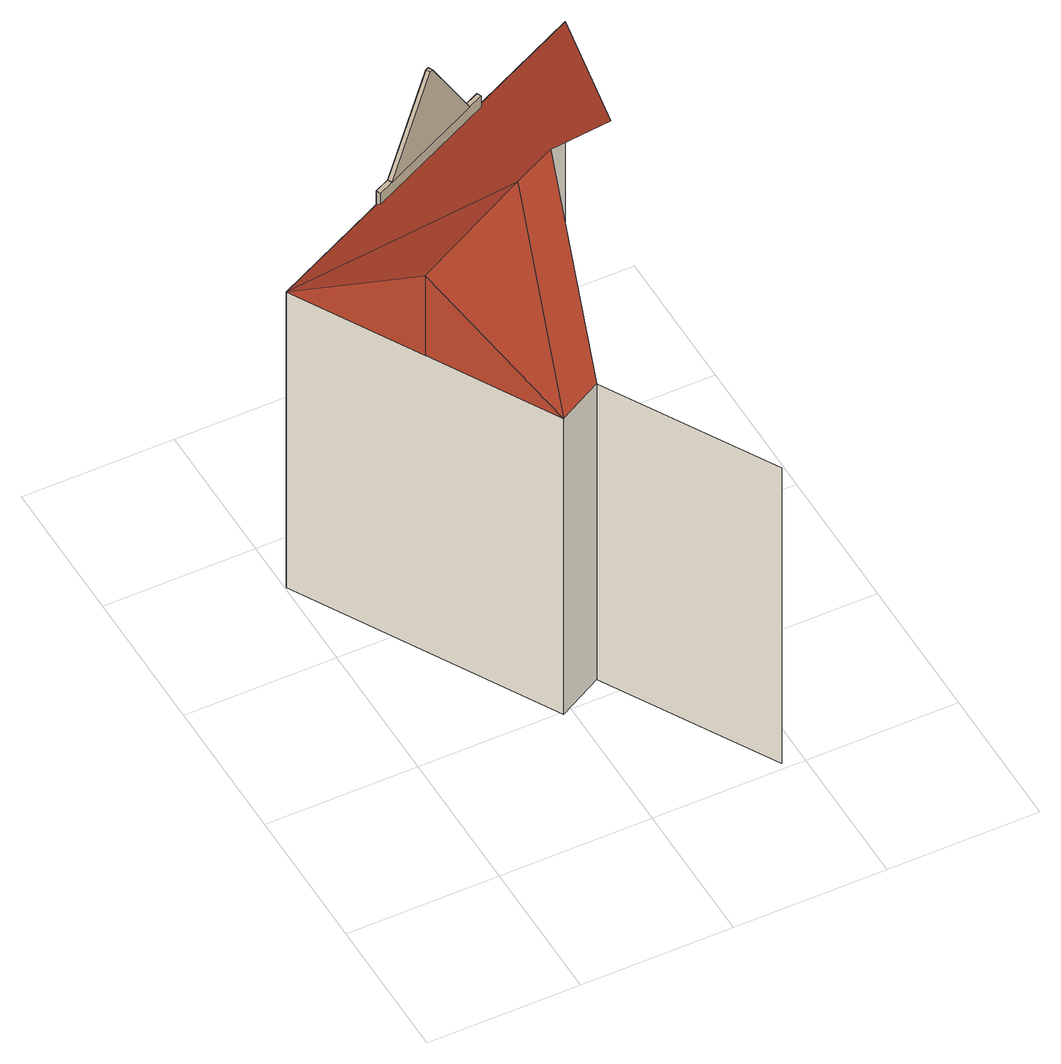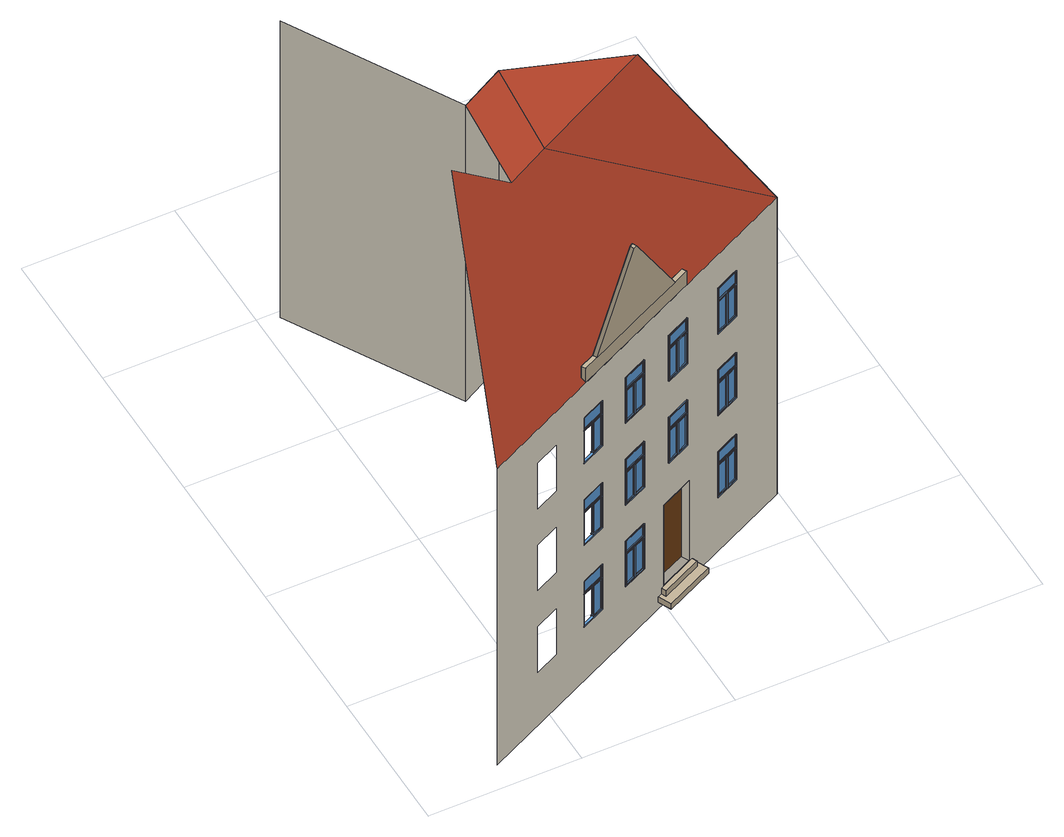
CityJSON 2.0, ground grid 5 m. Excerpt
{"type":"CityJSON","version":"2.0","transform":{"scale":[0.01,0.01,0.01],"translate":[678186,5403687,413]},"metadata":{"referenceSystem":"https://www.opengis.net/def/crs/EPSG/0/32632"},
"CityObjects":{
"building1":{"type":"Building","attributes":{"measuredHeight":16.21},"children":["building1-1","building1-2","building1-3"],"geometry":[{"type":"MultiSurface","lod":"3","boundaries":[[[0,1,2]],[[3,4,1,0,5]],[[2,1,4]],[[2,6,0]],[[7,8,9,10]],[[11,12,13,14]],[[15,16,17,18]],[[19,7,8,20]],[[21,11,12,22]],[[23,15,16,24]],[[25,26,27,28]],[[29,30,31,32]],[[33,34,35,36]],[[37,38,39,40]],[[41,42,43,44]],[[45,46,47,48]],[[26,25,49,50]],[[30,29,51,52]],[[34,33,53,54]],[[55,56,50,49]],[[57,58,52,51]],[[59,60,54,53]],[[61,62,63,64]],[[65,66,67,68]],[[69,70,71,72]],[[73,74,75,76]],[[77,78,79,80]],[[81,82,83,84]],[[38,85,86,39]],[[42,87,88,43]],[[46,89,90,47]],[[63,91,92,64],[93,94,95,96]],[[67,97,98,68],[99,100,101,102]],[[71,103,104,72],[105,106,107,108]],[[62,109,91,63]],[[66,110,97,67]],[[70,111,103,71]],[[112,113,114,115]],[[116,117,118,119]],[[120,121,122,123]],[[94,93,114,115]],[[100,99,118,119]],[[106,105,122,123]],[[124,37,40,125]],[[126,41,44,127]],[[128,45,48,129]],[[85,38,37,124],[112,113,114,115]],[[87,42,41,126],[116,117,118,119]],[[89,46,45,128],[120,121,122,123]],[[130,61,64,92]],[[131,65,68,98]],[[132,69,72,104]],[[133,134,19,7],[39,86,135,136,137,138,125,40]],[[10,139,133,7],[27,140,141,28]],[[142,143,21,11],[43,88,144,145,146,147,127,44]],[[14,148,142,11],[31,149,150,32]],[[151,152,23,15],[47,90,153,154,155,156,129,48]],[[18,157,151,15],[35,158,159,36]],[[133,160,8,7]],[[20,161,134,19]],[[142,162,12,11]],[[22,163,143,21]],[[151,164,16,15]],[[24,165,152,23]],[[26,166,140,27]],[[30,167,149,31]],[[34,168,158,35]],[[25,169,166,26],[76,73,170,171]],[[29,172,167,30],[80,77,173,174]],[[33,175,168,34],[84,81,176,177]],[[160,161,20,8],[178,109,62,61,130,179,180,181]],[[8,160,182,9],[56,55,183,184]],[[162,163,22,12],[185,110,66,65,131,186,187,188]],[[12,162,189,13],[58,57,190,191]],[[164,165,24,16],[192,111,70,69,132,193,194,195]],[[16,164,196,17],[60,59,197,198]],[[25,169,183,49]],[[29,172,190,51]],[[33,175,197,53]],[[171,170,73,76]],[[174,173,77,80]],[[177,176,81,84]],[[49,183,184,50],[75,74,199,200]],[[51,190,191,52],[79,78,201,202]],[[53,197,198,54],[83,82,203,204]],[[170,199,74,73]],[[173,201,78,77]],[[176,203,82,81]],[[49,183,55]],[[51,190,57]],[[53,197,59]],[[95,94,115,112]],[[101,100,119,116]],[[107,106,123,120]],[[200,199,74,75]],[[202,201,78,79]],[[204,203,82,83]],[[85,124,125,86]],[[87,126,127,88]],[[89,128,129,90]],[[130,92,91,109]],[[131,98,97,110]],[[132,104,103,111]],[[138,135,86,125]],[[147,144,88,127]],[[156,153,90,129]],[[109,178,179,130]],[[110,185,186,131]],[[111,192,193,132]],[[205,206,135,138]],[[207,208,144,147]],[[209,210,153,156]],[[178,211,212,179]],[[185,213,214,186]],[[192,215,216,193]],[[4,6,2]],[[217,218,219,220]],[[221,222,223,224]],[[225,226,227,228]],[[76,75,200,171]],[[80,79,202,174]],[[84,83,204,177]],[[169,25,28,141]],[[172,29,32,150]],[[175,33,36,159]],[[166,26,50,184]],[[167,30,52,191]],[[168,34,54,198]],[[10,9,182,139]],[[14,13,189,148]],[[18,17,196,157]],[[50,56,184]],[[52,58,191]],[[54,60,198]],[[206,229,136,135]],[[208,230,145,144]],[[210,231,154,153]],[[232,229,206,205],[233,234,220,219]],[[235,230,208,207],[236,237,224,223]],[[238,231,210,209],[239,240,228,227]],[[241,242,212,211],[218,243,244,217]],[[245,246,214,213],[222,247,248,221]],[[249,250,216,215],[226,251,252,225]],[[178,181,241,211]],[[185,188,245,213]],[[192,195,249,215]],[[219,233,234,220]],[[223,236,237,224]],[[227,239,240,228]],[[218,243,233,219]],[[222,247,236,223]],[[226,251,239,227]],[[244,217,220,234]],[[248,221,224,237]],[[252,225,228,240]],[[232,205,138,137]],[[235,207,147,146]],[[238,209,156,155]],[[180,179,212,242]],[[187,186,214,246]],[[194,193,216,250]],[[243,244,234,233]],[[247,248,237,236]],[[251,252,240,239]],[[171,200,199,170]],[[174,202,201,173]],[[177,204,203,176]],[[253,254,4,3]],[[229,232,137,136]],[[230,235,146,145]],[[231,238,155,154]],[[166,169,141,140]],[[167,172,150,149]],[[168,175,159,158]],[[181,180,242,241]],[[188,187,246,245]],[[195,194,250,249]],[[169,166,184,183]],[[172,167,191,190]],[[175,168,198,197]],[[139,182,160,133]],[[148,189,162,142]],[[157,196,164,151]],[[133,134,161,160]],[[142,143,163,162]],[[151,152,165,164]],[[255,256,257,258]],[[259,260,261,262]],[[263,264,265,266]],[[267,259,260,268]],[[269,263,264,270]],[[271,272,273,274]],[[275,276,277,278]],[[279,280,281,282]],[[283,284,285,286]],[[287,288,254,253]],[[272,271,289,290]],[[276,275,291,292]],[[293,294,290,289]],[[295,296,292,291]],[[297,298,299,300]],[[301,302,303,304]],[[305,306,307,308]],[[309,310,311,312]],[[280,313,314,281]],[[284,315,316,285]],[[299,317,318,300],[319,320,321,322]],[[303,323,324,304],[325,326,327,328]],[[298,329,317,299]],[[302,330,323,303]],[[331,6,4,254]],[[332,333,334,335]],[[336,337,338,339]],[[320,319,334,335]],[[326,325,338,339]],[[340,279,282,341]],[[342,283,286,343]],[[313,280,279,340],[332,333,334,335]],[[315,284,283,342],[336,337,338,339]],[[344,297,300,318]],[[345,301,304,324]],[[346,347,267,259],[281,314,348,349,350,351,341,282]],[[262,352,346,259],[273,353,354,274]],[[355,356,269,263],[285,316,357,358,359,360,343,286]],[[266,361,355,263],[277,362,363,278]],[[268,364,347,267]],[[270,365,356,269]],[[346,366,260,259]],[[355,367,264,263]],[[272,368,353,273]],[[276,369,362,277]],[[271,370,368,272],[308,305,371,372]],[[275,373,369,276],[312,309,374,375]],[[366,364,268,260],[376,329,298,297,344,377,378,379]],[[260,366,380,261],[294,293,381,382]],[[367,365,270,264],[383,330,302,301,345,384,385,386]],[[264,367,387,265],[296,295,388,389]],[[271,370,390,289]],[[275,373,391,291]],[[372,371,305,308]],[[375,374,309,312]],[[289,390,392,290],[307,306,393,394]],[[291,391,395,292],[311,310,396,397]],[[371,393,306,305]],[[374,396,310,309]],[[289,390,381,293]],[[291,391,388,295]],[[321,320,335,332]],[[327,326,339,336]],[[394,393,306,307]],[[397,396,310,311]],[[398,399,256,255]],[[313,340,341,314]],[[315,342,343,316]],[[344,318,317,329]],[[345,324,323,330]],[[351,348,314,341]],[[360,357,316,343]],[[400,401,257,402]],[[329,376,377,344]],[[330,383,384,345]],[[403,404,405,406]],[[407,408,348,351]],[[409,410,357,360]],[[376,411,412,377]],[[383,413,414,384]],[[415,416,417,418]],[[419,420,421,422]],[[308,307,394,372]],[[312,311,397,375]],[[370,271,274,354]],[[373,275,278,363]],[[368,272,290,392]],[[369,276,292,395]],[[262,261,380,352]],[[266,265,387,361]],[[392,290,294,382]],[[395,292,296,389]],[[408,423,349,348]],[[410,424,358,357]],[[425,423,408,407],[426,427,418,417]],[[428,424,410,409],[429,430,422,421]],[[431,432,412,411],[416,433,434,415]],[[435,436,414,413],[420,437,438,419]],[[376,379,431,411]],[[383,386,435,413]],[[417,426,427,418]],[[421,429,430,422]],[[416,433,426,417]],[[420,437,429,421]],[[258,257,401,439]],[[400,402,256,399],[406,405,404,403]],[[434,415,418,427]],[[438,419,422,430]],[[425,407,351,350]],[[428,409,360,359]],[[378,377,412,432]],[[385,384,414,436]],[[433,434,427,426]],[[437,438,430,429]],[[372,394,393,371]],[[375,397,396,374]],[[423,425,350,349]],[[424,428,359,358]],[[368,370,354,353]],[[369,373,363,362]],[[379,378,432,431]],[[386,385,436,435]],[[370,368,392,390]],[[373,369,395,391]],[[390,392,382,381]],[[391,395,389,388]],[[352,380,366,346]],[[361,387,367,355]],[[346,347,364,366]],[[355,356,365,367]],[[439,401,399,398]],[[440,441,442,443]],[[444,445,446,447]],[[448,449,450,451]],[[452,440,441,453]],[[454,444,445,455]],[[456,448,449,457]],[[458,459,460,461]],[[462,463,464,465]],[[466,467,468,469]],[[470,471,472,473]],[[474,475,476,477]],[[478,479,480,481]],[[459,458,482,483]],[[463,462,484,485]],[[467,466,486,487]],[[488,489,483,482]],[[490,491,485,484]],[[492,493,487,486]],[[494,495,496,497]],[[498,499,500,501]],[[502,503,504,505]],[[506,507,508,509]],[[510,511,512,513]],[[514,515,516,517]],[[471,518,519,472]],[[475,520,521,476]],[[479,522,523,480]],[[496,524,525,497],[526,527,528,529]],[[500,530,531,501],[532,533,534,535]],[[504,536,537,505],[538,539,540,541]],[[495,542,524,496]],[[499,543,530,500]],[[503,544,536,504]],[[545,546,547,548]],[[549,550,551,552]],[[553,554,555,556]],[[527,526,547,548]],[[533,532,551,552]],[[539,538,555,556]],[[557,470,473,558]],[[559,474,477,560]],[[561,478,481,562]],[[518,471,470,557],[545,546,547,548]],[[520,475,474,559],[549,550,551,552]],[[522,479,478,561],[553,554,555,556]],[[563,494,497,525]],[[564,498,501,531]],[[565,502,505,537]],[[566,567,452,440],[472,519,568,569,570,571,558,473]],[[443,572,566,440],[460,573,574,461]],[[575,576,454,444],[476,521,577,578,579,580,560,477]],[[447,581,575,444],[464,582,583,465]],[[584,585,456,448],[480,523,586,587,588,589,562,481]],[[451,590,584,448],[468,591,592,469]],[[566,593,441,440]],[[453,594,567,452]],[[575,595,445,444]],[[455,596,576,454]],[[584,597,449,448]],[[457,598,585,456]],[[459,599,573,460]],[[463,600,582,464]],[[467,601,591,468]],[[458,602,599,459],[509,506,603,604]],[[462,605,600,463],[513,510,606,607]],[[466,608,601,467],[517,514,609,610]],[[593,594,453,441],[611,542,495,494,563,612,613,614]],[[595,596,455,445],[615,543,499,498,564,616,617,618]],[[597,598,457,449],[619,544,503,502,565,620,621,622]],[[441,593,623,442],[489,488,624,625]],[[445,595,626,446],[491,490,627,628]],[[449,597,629,450],[493,492,630,631]],[[458,602,632,482]],[[462,605,633,484]],[[466,608,634,486]],[[604,603,506,509]],[[607,606,510,513]],[[610,609,514,517]],[[482,632,635,483],[508,507,636,637]],[[484,633,638,485],[512,511,639,640]],[[486,634,641,487],[516,515,642,643]],[[603,636,507,506]],[[606,639,511,510]],[[609,642,515,514]],[[482,632,624,488]],[[484,633,627,490]],[[486,634,630,492]],[[528,527,548,545]],[[534,533,552,549]],[[540,539,556,553]],[[637,636,507,508]],[[640,639,511,512]],[[643,642,515,516]],[[518,557,558,519]],[[520,559,560,521]],[[522,561,562,523]],[[563,525,524,542]],[[564,531,530,543]],[[565,537,536,544]],[[571,568,519,558]],[[580,577,521,560]],[[589,586,523,562]],[[542,611,612,563]],[[543,615,616,564]],[[544,619,620,565]],[[644,645,568,571]],[[646,647,577,580]],[[648,649,586,589]],[[611,650,651,612]],[[615,652,653,616]],[[619,654,655,620]],[[656,657,658,659]],[[660,661,662,663]],[[664,665,666,667]],[[509,508,637,604]],[[513,512,640,607]],[[517,516,643,610]],[[602,458,461,574]],[[605,462,465,583]],[[608,466,469,592]],[[599,459,483,635]],[[600,463,485,638]],[[601,467,487,641]],[[443,442,623,572]],[[447,446,626,581]],[[451,450,629,590]],[[635,483,489,625]],[[638,485,491,628]],[[641,487,493,631]],[[645,668,569,568]],[[647,669,578,577]],[[649,670,587,586]],[[671,668,645,644],[672,673,659,658]],[[674,669,647,646],[675,676,663,662]],[[677,670,649,648],[678,679,667,666]],[[680,681,651,650],[657,682,683,656]],[[684,685,653,652],[661,686,687,660]],[[688,689,655,654],[665,690,691,664]],[[611,614,680,650]],[[615,618,684,652]],[[619,622,688,654]],[[658,672,673,659]],[[662,675,676,663]],[[666,678,679,667]],[[657,682,672,658]],[[661,686,675,662]],[[665,690,678,666]],[[683,656,659,673]],[[687,660,663,676]],[[691,664,667,679]],[[671,644,571,570]],[[674,646,580,579]],[[677,648,589,588]],[[613,612,651,681]],[[617,616,653,685]],[[621,620,655,689]],[[682,683,673,672]],[[686,687,676,675]],[[690,691,679,678]],[[604,637,636,603]],[[607,640,639,606]],[[610,643,642,609]],[[668,671,570,569]],[[669,674,579,578]],[[670,677,588,587]],[[599,602,574,573]],[[600,605,583,582]],[[601,608,592,591]],[[614,613,681,680]],[[618,617,685,684]],[[622,621,689,688]],[[602,599,635,632]],[[605,600,638,633]],[[608,601,641,634]],[[632,635,625,624]],[[633,638,628,627]],[[634,641,631,630]],[[572,623,593,566]],[[581,626,595,575]],[[590,629,597,584]],[[566,567,594,593]],[[575,576,596,595]],[[584,585,598,597]],[[692,0,6,331,693]],[[5,0,692,694],[398,255,258,439],[695,696,697,698],[699,700,701,702],[567,572,443,452],[10,19,134,139],[703,704,705,706],[707,708,709,710],[447,454,576,581],[352,262,267,347],[143,148,14,21],[711,712,713,714],[715,716,717,718],[590,451,456,585],[266,269,356,361],[18,23,152,157]],[[719,720,721,701]],[[722,723,724,710]],[[725,726,727,715]],[[702,719,720,728]],[[707,722,723,729]],[[716,725,726,730]],[[731,732,733,734]],[[735,736,737,738]],[[739,740,741,742]],[[743,744,745,746]],[[747,748,749,750]],[[751,752,753,754]],[[732,731,755,756]],[[736,735,757,758]],[[740,739,759,760]],[[761,762,756,755]],[[763,764,758,757]],[[765,766,760,759]],[[767,768,769,770]],[[771,772,773,774]],[[775,776,777,778]],[[779,780,781,782]],[[783,784,785,786]],[[787,788,789,790]],[[744,791,792,745]],[[748,793,794,749]],[[752,795,796,753]],[[769,797,798,770],[799,800,801,802]],[[773,803,804,774],[805,806,807,808]],[[777,809,810,778],[811,812,813,814]],[[768,815,797,769]],[[772,816,803,773]],[[776,817,809,777]],[[818,819,820,821]],[[822,823,824,825]],[[826,827,828,829]],[[800,799,820,821]],[[806,805,824,825]],[[812,811,828,829]],[[830,743,746,831]],[[832,747,750,833]],[[834,751,754,835]],[[791,744,743,830],[818,819,820,821]],[[793,748,747,832],[822,823,824,825]],[[795,752,751,834],[826,827,828,829]],[[836,767,770,798]],[[837,771,774,804]],[[838,775,778,810]],[[839,699,702,719],[745,792,840,841,842,843,831,746]],[[701,700,839,719],[733,844,845,734]],[[846,708,707,722],[749,794,847,848,849,850,833,750]],[[710,709,846,722],[737,851,852,738]],[[853,717,716,725],[753,796,854,855,856,857,835,754]],[[715,718,853,725],[741,858,859,742]],[[839,860,720,719]],[[728,861,699,702]],[[846,862,723,722]],[[729,863,708,707]],[[853,864,726,725]],[[730,865,717,716]],[[732,866,844,733]],[[736,867,851,737]],[[740,868,858,741]],[[731,869,866,732],[782,779,870,871]],[[735,872,867,736],[786,783,873,874]],[[739,875,868,740],[790,787,876,877]],[[731,869,878,755]],[[735,872,879,757]],[[739,875,880,759]],[[871,870,779,782]],[[874,873,783,786]],[[877,876,787,790]],[[870,881,780,779]],[[801,800,821,818]],[[807,806,825,822]],[[813,812,829,826]]],"semantics":{"surfaces":[{"type":"RoofSurface"},{"type":"WallSurface"},{"type":"RoofSurface","klumMaterialClass":"Ceramic","klumMaterialIndex":"D201","materialUncertainty":0.3},{"type":"Window"},{"type":"OuterCeilingSurface"},{"type":"Door"},{"type":"OuterFloorSurface"}],"values":[0,1,0,2,3,3,3,3,3,3,3,3,3,3,3,3,3,3,3,3,3,3,3,3,3,3,3,3,3,3,3,3,3,3,3,3,3,3,3,3,3,3,3,3,3,3,3,3,3,3,3,3,3,3,3,3,3,3,3,3,3,3,3,3,3,3,3,3,3,3,3,3,3,3,3,3,3,3,3,3,3,3,3,3,3,3,3,3,3,3,3,3,3,3,3,3,3,3,3,3,3,3,3,3,3,3,3,3,3,3,3,3,3,3,3,2,3,3,3,3,3,3,3,3,3,3,3,3,3,3,3,3,3,3,3,3,3,3,3,3,3,3,3,3,3,3,3,3,3,3,3,3,3,3,3,3,3,3,3,3,3,3,3,3,3,3,3,1,3,3,3,3,3,3,3,3,3,3,3,3,3,3,3,3,3,3,1,3,3,3,3,3,3,3,3,1,3,3,3,3,3,3,3,3,3,3,3,3,3,3,2,3,3,3,3,3,3,3,3,3,3,3,3,3,3,3,3,3,3,3,3,3,3,3,3,3,3,3,3,3,3,3,3,3,3,3,3,3,3,3,3,4,3,3,3,3,3,3,5,3,3,3,3,3,3,3,3,3,3,3,3,3,3,3,3,3,3,3,3,3,3,3,3,3,3,3,3,3,3,3,6,3,3,3,3,3,3,3,3,3,3,3,3,3,3,3,3,3,3,3,3,3,3,3,3,3,1,3,3,3,3,3,3,3,3,3,3,3,3,3,3,3,3,3,3,3,3,3,3,3,3,3,3,3,3,3,3,3,3,3,3,3,3,3,3,3,3,3,3,3,3,3,3,3,3,3,3,3,3,3,3,3,3,3,3,3,3,3,3,3,3,3,3,3,3,3,3,3,3,3,3,3,3,3,3,3,3,3,3,3,3,3,3,3,3,3,3,3,3,3,3,3,3,3,3,3,3,3,3,3,3,3,3,3,3,3,3,3,3,3,3,3,3,3,3,3,3,3,3,3,3,3,3,3,3,3,3,3,3,3,3,3,3,3,3,3,3,3,3,3,3,3,3,3,3,3,3,3,3,3,3,3,3,3,3,3,3,3,3,3,3,3,3,3,3,3,3,3,3,3,3,3,3,3,3,3,3,3,3,3,2,1,3,3,3,3,3,3,3,3,3,3,3,3,3,3,3,3,3,3,3,3,3,3,3,3,3,3,3,3,3,3,3,3,3,3,3,3,3,3,3,3,3,3,3,3,3,3,3,3,3,3,3,3,3,3,3,3,3,3,3,3,3,3,3,3,3,3,3,3,3,3,3,3,3,3,3,3]}}]},
"building1-1":{"type":"BuildingInstallation","attributes":{"klumMaterialClass":"Granite","klumMaterialIndex":"F106","materialUncertainty":0.3},"parents":["building1"],"geometry":[{"type":"MultiSurface","lod":"3","boundaries":[[[882,883,884,885]],[[883,886,887,884]],[[885,884,887,888]],[[889,886,883,882]],[[888,887,886,889]],[[885,888,889,882]]]}]},
"building1-2":{"type":"BuildingInstallation","attributes":{"klumMaterialClass":"Granite","klumMaterialIndex":"F106","materialUncertainty":0.3},"parents":["building1"],"geometry":[{"type":"MultiSurface","lod":"3","boundaries":[[[890,891,892,893]],[[891,894,895,892]],[[893,892,895,896]],[[897,894,891,890]],[[896,895,894,897]],[[893,896,897,890]]]}]},
"building1-3":{"type":"BuildingInstallation","attributes":{"materialUncertainty":1},"parents":["building1"],"geometry":[{"type":"MultiSurface","lod":"3","boundaries":[[[898,899,900,901,902,903,904,905]],[[906,907,908,909,910,911,912,913]],[[914,915,916,917]],[[918,919,917,916]],[[920,921,915,914]],[[912,903,904,911]],[[900,907,908,899]],[[905,910,911,904]],[[907,900,919,918]],[[921,920,903,912]],[[909,898,899,908]],[[913,902,901,906]],[[912,903,902,913]],[[906,901,900,907]],[[898,905,904,903,920,914,917,919,900,899]],[[910,909,908,907,918,916,915,921,912,911]],[[910,905,898,909]]]}]}
},
"vertices":[
[4,1319,1304],[238,905,1304],[238,905,1630],[471,491,90],[471,491,1304],[4,1319,90],[652,1116,1630],[180,1404,440],[184,1395,440],[184,1395,494],[180,1404,494],[180,1404,775],[184,1395,775],[184,1395,829],[180,1404,829],[180,1404,1111],[184,1395,1111],[184,1395,1164],[180,1404,1164],[180,1404,307],[184,1395,307],[180,1404,642],[184,1395,642],[180,1404,977],[184,1395,977],[184,1403,491],[184,1403,444],[183,1405,444],[183,1405,491],[184,1403,826],[184,1403,779],[183,1405,779],[183,1405,826],[184,1403,1161],[184,1403,1114],[183,1405,1114],[183,1405,1161],[184,1403,436],[184,1403,311],[183,1405,311],[183,1405,436],[184,1403,771],[184,1403,646],[183,1405,646],[183,1405,771],[184,1403,1106],[184,1403,981],[183,1405,981],[183,1405,1106],[187,1397,491],[187,1397,444],[187,1397,826],[187,1397,779],[187,1397,1161],[187,1397,1114],[187,1396,491],[187,1396,444],[187,1396,826],[187,1396,779],[187,1396,1161],[187,1396,1114],[188,1396,311],[188,1396,436],[186,1399,436],[186,1399,311],[188,1396,646],[188,1396,771],[186,1399,771],[186,1399,646],[188,1396,981],[188,1396,1106],[186,1399,1106],[186,1399,981],[187,1404,447],[190,1399,447],[190,1399,487],[187,1404,487],[187,1404,782],[190,1399,782],[190,1399,822],[187,1404,822],[187,1404,1117],[190,1399,1117],[190,1399,1157],[187,1404,1157],[219,1420,311],[218,1422,311],[219,1420,646],[218,1422,646],[219,1420,981],[218,1422,981],[221,1416,436],[221,1416,311],[191,1401,317],[217,1413,317],[217,1413,431],[191,1401,431],[221,1416,771],[221,1416,646],[191,1401,652],[217,1413,652],[217,1413,766],[191,1401,766],[221,1416,1106],[221,1416,981],[191,1401,987],[217,1413,987],[217,1413,1101],[191,1401,1101],[223,1413,436],[223,1413,771],[223,1413,1106],[215,1418,431],[189,1405,431],[189,1405,317],[215,1418,317],[215,1418,766],[189,1405,766],[189,1405,652],[215,1418,652],[215,1418,1101],[189,1405,1101],[189,1405,987],[215,1418,987],[219,1420,436],[218,1422,436],[219,1420,771],[218,1422,771],[219,1420,1106],[218,1422,1106],[223,1413,311],[223,1413,646],[223,1413,981],[261,1443,440],[261,1443,307],[223,1424,311],[258,1441,311],[258,1441,436],[223,1424,436],[261,1443,494],[258,1442,444],[258,1442,491],[261,1443,775],[261,1443,642],[223,1424,646],[258,1441,646],[258,1441,771],[223,1424,771],[261,1443,829],[258,1442,779],[258,1442,826],[261,1443,1111],[261,1443,977],[223,1424,981],[258,1441,981],[258,1441,1106],[223,1424,1106],[261,1443,1164],[258,1442,1114],[258,1442,1161],[265,1434,440],[265,1434,307],[265,1434,775],[265,1434,642],[265,1434,1111],[265,1434,977],[259,1439,444],[259,1439,779],[259,1439,1114],[259,1439,491],[256,1438,447],[256,1438,487],[259,1439,826],[256,1438,782],[256,1438,822],[259,1439,1161],[256,1438,1117],[256,1438,1157],[227,1415,436],[227,1415,311],[262,1432,311],[262,1432,436],[265,1434,494],[262,1433,491],[262,1433,444],[227,1415,771],[227,1415,646],[262,1432,646],[262,1432,771],[265,1434,829],[262,1433,826],[262,1433,779],[227,1415,1106],[227,1415,981],[262,1432,981],[262,1432,1106],[265,1434,1164],[262,1433,1161],[262,1433,1114],[259,1432,447],[259,1432,487],[259,1432,782],[259,1432,822],[259,1432,1117],[259,1432,1157],[224,1422,436],[224,1422,311],[224,1422,771],[224,1422,646],[224,1422,1106],[224,1422,981],[226,1418,436],[226,1418,311],[226,1418,771],[226,1418,646],[226,1418,1106],[226,1418,981],[231,1420,431],[231,1420,317],[228,1424,317],[228,1424,431],[231,1420,766],[231,1420,652],[228,1424,652],[228,1424,766],[231,1420,1101],[231,1420,987],[228,1424,987],[228,1424,1101],[259,1439,311],[259,1439,646],[259,1439,981],[259,1439,436],[254,1437,317],[254,1437,431],[259,1439,771],[254,1437,652],[254,1437,766],[259,1439,1106],[254,1437,987],[254,1437,1101],[261,1435,436],[261,1435,311],[256,1432,317],[256,1432,431],[261,1435,771],[261,1435,646],[256,1432,652],[256,1432,766],[261,1435,1106],[261,1435,981],[256,1432,987],[256,1432,1101],[621,571,90],[621,571,1304],[387,1504,492],[400,1477,492],[400,1477,164],[387,1504,164],[395,1508,776],[399,1499,776],[399,1499,830],[395,1508,830],[395,1508,1111],[399,1499,1111],[399,1499,1165],[395,1508,1165],[395,1508,643],[399,1499,643],[395,1508,978],[399,1499,978],[399,1507,826],[399,1507,780],[398,1509,780],[398,1509,826],[399,1507,1161],[399,1507,1114],[398,1509,1114],[398,1509,1161],[399,1507,772],[399,1507,647],[398,1509,647],[398,1509,772],[399,1507,1107],[399,1507,982],[398,1509,982],[398,1509,1107],[934,21,90],[934,21,1304],[402,1501,826],[402,1501,780],[402,1501,1161],[402,1501,1114],[402,1500,826],[402,1500,780],[402,1500,1161],[402,1500,1114],[403,1500,647],[403,1500,772],[402,1503,772],[402,1503,647],[403,1500,982],[403,1500,1107],[402,1503,1107],[402,1503,982],[402,1508,783],[405,1503,783],[405,1503,823],[402,1508,823],[402,1508,1118],[405,1503,1118],[405,1503,1158],[402,1508,1158],[434,1524,647],[433,1526,647],[434,1524,982],[433,1526,982],[437,1519,772],[437,1519,647],[406,1505,653],[432,1517,653],[432,1517,767],[406,1505,767],[437,1519,1107],[437,1519,982],[406,1505,988],[432,1517,988],[432,1517,1102],[406,1505,1102],[438,1517,772],[438,1517,1107],[799,1191,1627],[430,1522,767],[404,1509,767],[404,1509,653],[430,1522,653],[430,1522,1102],[404,1509,1102],[404,1509,988],[430,1522,988],[434,1524,772],[433,1526,772],[434,1524,1107],[433,1526,1107],[438,1517,647],[438,1517,982],[476,1547,776],[476,1547,643],[438,1528,647],[473,1545,647],[473,1545,772],[438,1528,772],[476,1547,830],[473,1545,780],[473,1545,826],[476,1547,1111],[476,1547,978],[438,1528,982],[473,1545,982],[473,1545,1107],[438,1528,1107],[476,1547,1165],[473,1545,1114],[473,1545,1161],[481,1538,643],[481,1538,978],[481,1538,776],[481,1538,1111],[474,1543,780],[474,1543,1114],[474,1543,826],[471,1542,783],[471,1542,823],[474,1543,1161],[471,1542,1118],[471,1542,1158],[442,1519,772],[442,1519,647],[477,1536,647],[477,1536,772],[481,1538,830],[478,1536,826],[478,1536,780],[442,1519,1107],[442,1519,982],[477,1536,982],[477,1536,1107],[481,1538,1165],[478,1536,1161],[478,1536,1114],[477,1537,826],[477,1537,1161],[477,1537,780],[474,1536,783],[474,1536,823],[477,1537,1114],[474,1536,1118],[474,1536,1158],[499,1558,492],[512,1531,492],[512,1531,438],[512,1531,164],[400,1477,438],[407,1480,484],[505,1527,484],[505,1527,446],[407,1480,446],[439,1526,772],[439,1526,647],[439,1526,1107],[439,1526,982],[441,1522,772],[441,1522,647],[441,1522,1107],[441,1522,982],[446,1524,767],[446,1524,653],[444,1528,653],[444,1528,767],[446,1524,1102],[446,1524,988],[444,1528,988],[444,1528,1102],[474,1543,647],[474,1543,982],[474,1543,772],[469,1541,653],[469,1541,767],[474,1543,1107],[469,1541,988],[469,1541,1102],[476,1538,772],[476,1538,647],[472,1536,653],[472,1536,767],[476,1538,1107],[476,1538,982],[472,1536,988],[472,1536,1102],[499,1558,164],[583,1599,441],[588,1590,441],[588,1590,494],[583,1599,494],[583,1599,776],[588,1590,776],[588,1590,830],[583,1599,830],[583,1599,1111],[588,1590,1111],[588,1590,1164],[583,1599,1164],[583,1599,308],[588,1590,308],[583,1599,643],[588,1590,643],[583,1599,978],[588,1590,978],[587,1598,491],[587,1598,444],[586,1600,444],[586,1600,491],[587,1598,826],[587,1598,779],[586,1600,779],[586,1600,826],[587,1598,1161],[587,1598,1114],[586,1600,1114],[586,1600,1161],[588,1598,437],[588,1598,312],[587,1600,312],[587,1600,437],[588,1598,772],[588,1598,647],[587,1600,647],[587,1600,772],[588,1598,1107],[588,1598,982],[587,1600,982],[587,1600,1107],[590,1592,491],[590,1592,444],[590,1592,826],[590,1592,779],[590,1592,1161],[590,1592,1114],[591,1591,491],[591,1591,444],[591,1591,826],[591,1591,779],[591,1591,1161],[591,1591,1114],[591,1591,312],[591,1591,437],[590,1593,437],[590,1593,312],[591,1591,647],[591,1591,772],[590,1593,772],[590,1593,647],[591,1591,982],[591,1591,1107],[590,1593,1107],[590,1593,982],[590,1599,448],[593,1593,448],[593,1593,488],[590,1599,488],[590,1599,783],[593,1593,783],[593,1593,823],[590,1599,823],[590,1599,1118],[593,1593,1118],[593,1593,1158],[590,1599,1158],[623,1615,312],[622,1617,312],[623,1615,647],[622,1617,647],[623,1615,982],[622,1617,982],[625,1610,437],[625,1610,312],[595,1596,318],[620,1608,318],[620,1608,431],[595,1596,431],[625,1610,772],[625,1610,647],[595,1596,653],[620,1608,653],[620,1608,767],[595,1596,767],[625,1610,1107],[625,1610,982],[595,1596,988],[620,1608,988],[620,1608,1101],[595,1596,1101],[626,1608,437],[626,1608,772],[626,1608,1107],[618,1613,431],[592,1600,431],[592,1600,318],[618,1613,318],[618,1613,767],[592,1600,767],[592,1600,653],[618,1613,653],[618,1613,1101],[592,1600,1101],[592,1600,988],[618,1613,988],[623,1615,437],[622,1617,437],[623,1615,772],[622,1617,772],[623,1615,1107],[622,1617,1107],[626,1608,312],[626,1608,647],[626,1608,982],[665,1638,441],[665,1638,308],[626,1619,312],[661,1636,312],[661,1636,437],[626,1619,437],[665,1638,494],[662,1636,444],[662,1636,491],[665,1638,776],[665,1638,643],[626,1619,647],[661,1636,647],[661,1636,772],[626,1619,772],[665,1638,830],[662,1636,779],[662,1636,826],[665,1638,1111],[665,1638,978],[626,1619,982],[661,1636,982],[661,1636,1107],[626,1619,1107],[665,1638,1164],[662,1636,1114],[662,1636,1161],[669,1629,441],[669,1629,308],[669,1629,776],[669,1629,643],[669,1629,1111],[669,1629,978],[663,1634,444],[663,1634,779],[663,1634,1114],[663,1634,491],[660,1633,448],[660,1633,488],[663,1634,826],[660,1633,783],[660,1633,823],[663,1634,1161],[660,1633,1118],[660,1633,1158],[631,1610,437],[631,1610,312],[666,1627,312],[666,1627,437],[631,1610,772],[631,1610,647],[666,1627,647],[666,1627,772],[631,1610,1107],[631,1610,982],[666,1627,982],[666,1627,1107],[669,1629,494],[666,1627,491],[666,1627,444],[669,1629,830],[666,1627,826],[666,1627,779],[669,1629,1164],[666,1627,1161],[666,1627,1114],[666,1628,491],[666,1628,826],[666,1628,1161],[666,1628,444],[662,1627,448],[662,1627,488],[666,1628,779],[662,1627,783],[662,1627,823],[666,1628,1114],[662,1627,1118],[662,1627,1158],[627,1617,437],[627,1617,312],[627,1617,772],[627,1617,647],[627,1617,1107],[627,1617,982],[630,1612,437],[630,1612,312],[630,1612,772],[630,1612,647],[630,1612,1107],[630,1612,982],[634,1615,431],[634,1615,318],[632,1619,318],[632,1619,431],[634,1615,767],[634,1615,653],[632,1619,653],[632,1619,767],[634,1615,1101],[634,1615,988],[632,1619,988],[632,1619,1101],[662,1634,312],[662,1634,647],[662,1634,982],[662,1634,437],[658,1632,318],[658,1632,431],[662,1634,772],[658,1632,653],[658,1632,767],[662,1634,1107],[658,1632,988],[658,1632,1101],[665,1629,437],[665,1629,312],[660,1627,318],[660,1627,431],[665,1629,772],[665,1629,647],[660,1627,653],[660,1627,767],[665,1629,1107],[665,1629,982],[660,1627,988],[660,1627,1101],[1228,1910,1304],[967,1139,1711],[1228,1910,90],[1050,1824,308],[1050,1824,494],[969,1785,494],[969,1785,308],[847,1726,308],[847,1726,494],[766,1687,494],[766,1687,308],[969,1785,829],[969,1785,643],[1050,1824,643],[1050,1824,829],[766,1687,643],[847,1726,643],[847,1726,829],[766,1687,829],[1050,1824,978],[1050,1824,1164],[969,1785,1164],[969,1785,978],[766,1687,1164],[766,1687,978],[847,1726,978],[847,1726,1164],[766,1687,441],[770,1678,441],[770,1678,494],[766,1687,776],[770,1678,776],[770,1678,829],[766,1687,1111],[770,1678,1111],[770,1678,1164],[770,1678,308],[770,1678,643],[770,1678,978],[770,1686,491],[770,1686,444],[769,1688,444],[769,1688,491],[770,1686,826],[770,1686,779],[769,1688,779],[769,1688,826],[770,1686,1161],[770,1686,1114],[769,1688,1114],[769,1688,1161],[770,1686,437],[770,1686,312],[769,1688,312],[769,1688,437],[770,1686,772],[770,1686,647],[769,1688,647],[769,1688,772],[770,1686,1107],[770,1686,982],[769,1688,982],[769,1688,1107],[773,1680,491],[773,1680,444],[773,1680,826],[773,1680,779],[773,1680,1161],[773,1680,1114],[773,1679,491],[773,1679,444],[773,1679,826],[773,1679,779],[773,1679,1161],[773,1679,1114],[774,1679,312],[774,1679,437],[773,1682,437],[773,1682,312],[774,1679,647],[774,1679,772],[773,1682,772],[773,1682,647],[774,1679,982],[774,1679,1107],[773,1682,1107],[773,1682,982],[773,1687,448],[776,1682,448],[776,1682,488],[773,1687,488],[773,1687,782],[776,1682,782],[776,1682,823],[773,1687,823],[773,1687,1118],[776,1682,1118],[776,1682,1158],[773,1687,1158],[805,1703,312],[804,1705,312],[805,1703,647],[804,1705,647],[805,1703,982],[804,1705,982],[808,1699,437],[808,1699,312],[777,1684,317],[803,1696,317],[803,1696,431],[777,1684,431],[808,1699,772],[808,1699,647],[777,1684,652],[803,1696,652],[803,1696,766],[777,1684,766],[808,1699,1107],[808,1699,982],[777,1684,987],[803,1696,987],[803,1696,1101],[777,1684,1101],[809,1696,437],[809,1696,772],[809,1696,1107],[801,1701,431],[775,1688,431],[775,1688,317],[801,1701,317],[801,1701,766],[775,1688,766],[775,1688,652],[801,1701,652],[801,1701,1101],[775,1688,1101],[775,1688,987],[801,1701,987],[805,1703,437],[804,1705,437],[805,1703,772],[804,1705,772],[805,1703,1107],[804,1705,1107],[809,1696,312],[809,1696,647],[809,1696,982],[847,1726,441],[809,1707,312],[844,1724,312],[844,1724,437],[809,1707,437],[844,1725,444],[844,1725,491],[847,1726,776],[809,1707,647],[844,1724,647],[844,1724,772],[809,1707,772],[844,1725,779],[844,1725,826],[847,1726,1111],[809,1707,982],[844,1724,982],[844,1724,1107],[809,1707,1107],[844,1725,1114],[844,1725,1161],[852,1717,441],[852,1717,308],[852,1717,776],[852,1717,643],[852,1717,1111],[852,1717,978],[845,1722,444],[845,1722,779],[845,1722,1114],[845,1722,491],[842,1721,448],[842,1721,488],[845,1722,826],[842,1721,782],[842,1721,823],[845,1722,1161],[842,1721,1118],[842,1721,1158],[848,1717,491],[848,1717,826],[848,1717,1161],[845,1715,448],
[504,1614,119],[525,1570,119],[362,1492,119],[341,1536,119],[525,1570,141],[362,1492,141],[341,1536,141],[504,1614,141],
[503,1581,141],[511,1564,141],[376,1498,141],[368,1516,141],[511,1564,164],[376,1498,164],[368,1516,164],[503,1581,164],
[616,1614,1361],[489,1553,1361],[449,1534,1361],[616,1614,1661],[627,1619,1661],[790,1698,1361],[744,1676,1361],[627,1619,1361],[623,1600,1661],[456,1519,1361],[496,1538,1361],[623,1600,1361],[633,1605,1361],[751,1661,1361],[797,1684,1361],[633,1605,1661],[840,1722,1304],[847,1708,1316],[406,1495,1316],[399,1510,1304],[406,1495,1361],[399,1510,1361],[840,1722,1361],[847,1708,1361]
]}
